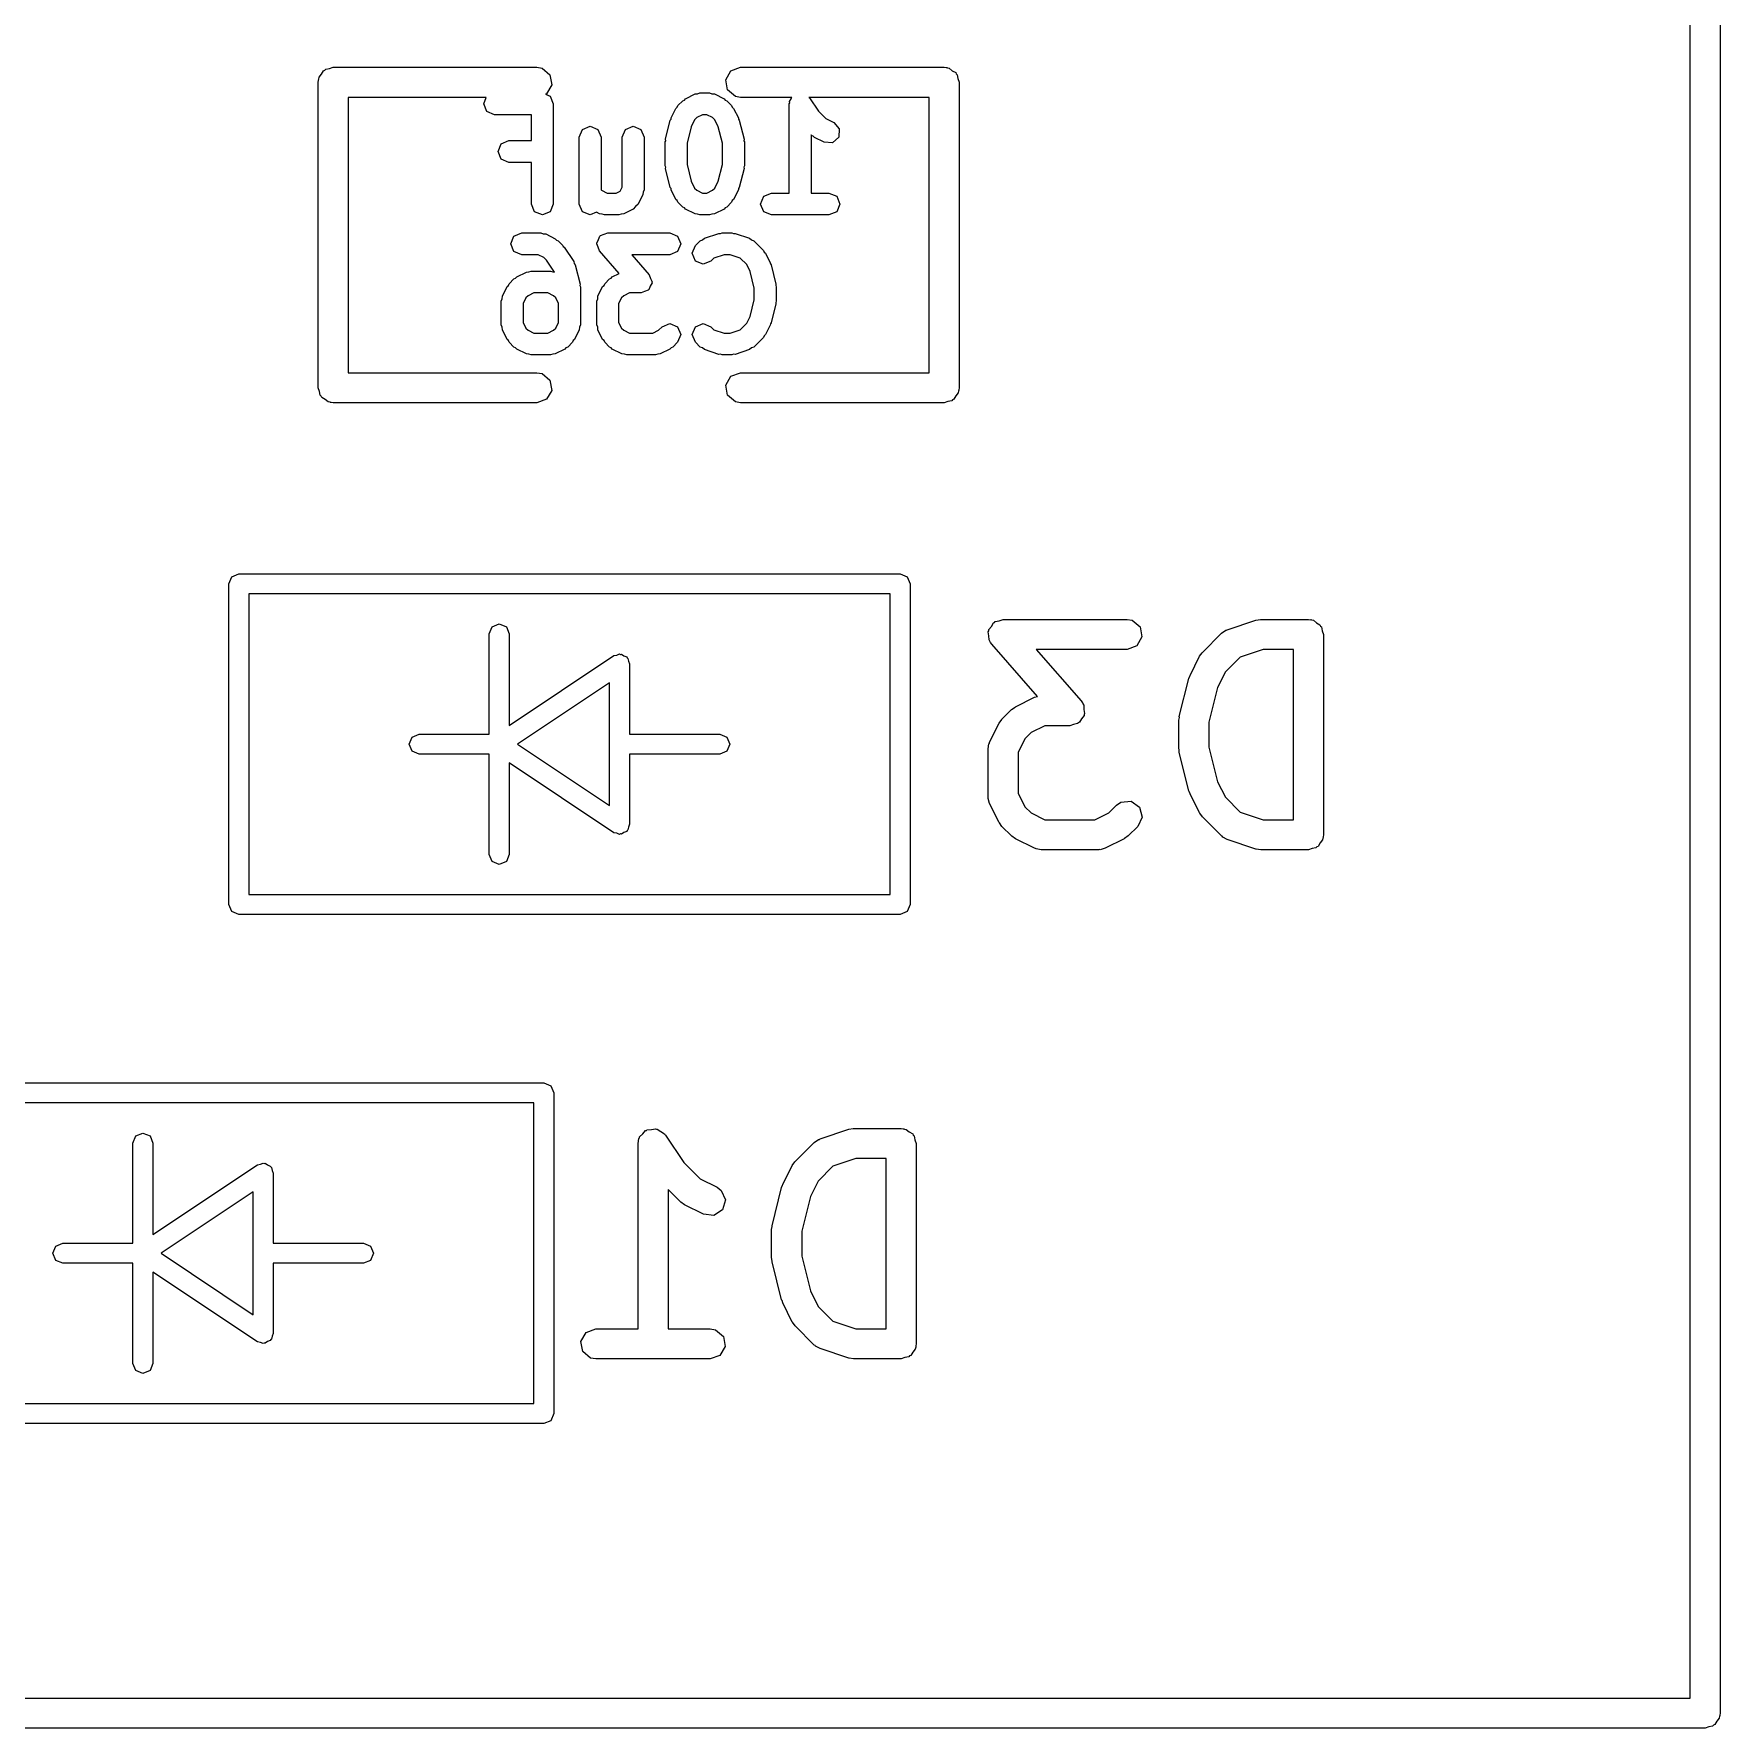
# Model space of a CAD drawing. Extents: x 0.03 to 3.56, y 0.33 to 1.6.
# Drawn here: x 3.2302 to 3.5615, y 0.3894 to 0.7222 of the extents above; entities that cross this region are included whole.
import ezdxf

# ---------------------------------------------------------------- set-up
doc = ezdxf.new("R2010")
doc.units = 0
doc.header["$MEASUREMENT"] = 0
doc.layers.add('BLACK', color=7, linetype='CONTINUOUS')

msp = doc.modelspace()

# ---------------------------------------------------------------- linework, layer by layer
at = {"layer": 'BLACK', "linetype": 'CONTINUOUS'}
for p, q in [((3.56146, 1.59319), (3.56146, 0.392402)), ((3.55555, 0.395354), (3.55555, 1.59024)), ((3.28831, 0.715407), (3.28904, 0.715669)), ((3.28904, 0.715669), (3.32904, 0.715669)), ((3.32904, 0.715669), (3.33005, 0.715491)), ((3.33005, 0.715491), (3.33159, 0.714193)), ((3.36714, 0.714978), (3.36904, 0.715669)), ((3.36904, 0.715669), (3.40904, 0.715669)), ((3.40904, 0.715669), (3.40942, 0.715602)), ((3.40942, 0.715602), (3.40955, 0.715624)), ((3.40955, 0.715624), (3.40966, 0.715559)), ((3.40966, 0.715559), (3.41005, 0.715491)), ((3.41005, 0.715491), (3.41063, 0.714998)), ((3.28608, 0.712717), (3.28615, 0.7131)), ((3.28608, 0.652717), (3.28608, 0.712717)), ((3.28613, 0.713229), (3.28619, 0.713343)), ((3.28615, 0.7131), (3.28613, 0.713229)), ((3.28619, 0.713343), (3.28626, 0.713726)), ((3.28626, 0.713726), (3.28675, 0.714314)), ((3.28675, 0.714314), (3.28714, 0.714978)), ((3.28714, 0.714978), (3.28739, 0.71507)), ((3.28739, 0.71507), (3.28756, 0.715274)), ((3.28756, 0.715274), (3.28831, 0.715407)), ((3.33194, 0.712204), (3.33093, 0.710455)), ((3.33159, 0.714193), (3.33194, 0.712204)), ((3.36613, 0.713229), (3.36714, 0.714978)), ((3.36648, 0.71124), (3.36613, 0.713229)), ((3.41063, 0.714998), (3.4113, 0.714615)), ((3.4113, 0.714615), (3.41139, 0.714364)), ((3.41139, 0.714364), (3.41159, 0.714193)), ((3.41159, 0.714193), (3.41173, 0.713437)), ((3.41173, 0.713437), (3.41199, 0.712717)), ((3.41199, 0.712717), (3.41199, 0.652717)), ((3.3191, 0.709764), (3.29199, 0.709764)), ((3.29199, 0.709764), (3.29199, 0.655669)), ((3.31858, 0.708505), (3.3191, 0.709764)), ((3.33093, 0.710455), (3.33075, 0.710389)), ((3.33075, 0.710389), (3.33163, 0.710025)), ((3.33163, 0.710025), (3.33226, 0.708505)), ((3.35674, 0.708149), (3.35767, 0.709087)), ((3.35767, 0.709087), (3.358, 0.709222)), ((3.358, 0.709222), (3.35823, 0.70949)), ((3.35823, 0.70949), (3.36011, 0.710428)), ((3.36011, 0.710428), (3.36061, 0.710463)), ((3.36061, 0.710463), (3.36107, 0.710655)), ((3.36107, 0.710655), (3.36295, 0.710655)), ((3.36295, 0.710655), (3.36341, 0.710463)), ((3.36341, 0.710463), (3.36391, 0.710428)), ((3.36391, 0.710428), (3.36579, 0.70949)), ((3.36579, 0.70949), (3.36602, 0.709222)), ((3.36602, 0.709222), (3.36634, 0.709087)), ((3.36634, 0.709087), (3.36728, 0.708149)), ((3.36803, 0.709942), (3.36648, 0.71124)), ((3.36904, 0.709764), (3.36803, 0.709942)), ((3.37914, 0.709764), (3.36904, 0.709764)), ((3.37866, 0.708926), (3.37901, 0.709446)), ((3.37871, 0.708709), (3.37866, 0.708926)), ((3.37901, 0.709446), (3.37914, 0.709764)), ((3.40608, 0.709764), (3.38246, 0.709764)), ((3.38246, 0.709764), (3.38256, 0.709697)), ((3.38256, 0.709697), (3.38432, 0.70706)), ((3.40608, 0.655669), (3.40608, 0.709764)), ((3.31921, 0.706984), (3.31858, 0.708505)), ((3.32073, 0.706355), (3.31921, 0.706984)), ((3.32796, 0.706355), (3.32073, 0.706355)), ((3.32796, 0.701274), (3.32796, 0.706355)), ((3.33226, 0.708505), (3.33226, 0.688805)), ((3.35538, 0.70547), (3.3554, 0.705714)), ((3.3554, 0.705714), (3.35633, 0.70759)), ((3.35633, 0.70759), (3.3566, 0.707822)), ((3.3566, 0.707822), (3.35674, 0.708149)), ((3.36047, 0.7058), (3.36002, 0.705355)), ((3.36158, 0.706355), (3.36047, 0.7058)), ((3.36244, 0.706355), (3.36158, 0.706355)), ((3.36355, 0.7058), (3.36244, 0.706355)), ((3.36399, 0.705355), (3.36355, 0.7058)), ((3.36728, 0.708149), (3.36742, 0.707822)), ((3.36742, 0.707822), (3.36768, 0.70759)), ((3.36768, 0.70759), (3.36862, 0.705714)), ((3.36862, 0.705714), (3.36864, 0.70547)), ((3.37862, 0.708505), (3.37871, 0.708709)), ((3.37862, 0.690955), (3.37862, 0.708505)), ((3.38432, 0.70706), (3.3858, 0.705581)), ((3.3858, 0.705581), (3.38736, 0.704799)), ((3.33734, 0.701938), (3.33797, 0.703458)), ((3.33797, 0.703458), (3.33949, 0.704088)), ((3.33949, 0.704088), (3.34102, 0.703458)), ((3.34102, 0.703458), (3.34164, 0.701938)), ((3.34579, 0.701938), (3.34642, 0.703458)), ((3.34642, 0.703458), (3.34794, 0.704088)), ((3.34794, 0.704088), (3.34946, 0.703458)), ((3.34946, 0.703458), (3.35009, 0.701938)), ((3.35429, 0.701521), (3.35523, 0.705274)), ((3.35523, 0.705274), (3.35538, 0.70547)), ((3.35935, 0.704002), (3.35853, 0.700735)), ((3.36002, 0.705355), (3.35935, 0.704002)), ((3.36467, 0.704002), (3.36399, 0.705355)), ((3.36549, 0.700735), (3.36467, 0.704002)), ((3.36864, 0.70547), (3.36879, 0.705274)), ((3.36879, 0.705274), (3.36972, 0.701521)), ((3.383, 0.702294), (3.38292, 0.702376)), ((3.38292, 0.702376), (3.38292, 0.690955)), ((3.38333, 0.702159), (3.383, 0.702294)), ((3.38736, 0.704799), (3.38844, 0.703556)), ((3.38844, 0.703556), (3.38832, 0.701915)), ((3.3214, 0.699124), (3.32203, 0.700644)), ((3.32203, 0.697603), (3.3214, 0.699124)), ((3.32203, 0.700644), (3.32355, 0.701274)), ((3.32355, 0.701274), (3.32796, 0.701274)), ((3.33734, 0.688805), (3.33734, 0.701938)), ((3.34164, 0.701938), (3.34164, 0.691571)), ((3.34579, 0.692127), (3.34579, 0.701938)), ((3.35009, 0.701938), (3.35009, 0.691619)), ((3.35423, 0.701), (3.35433, 0.701252)), ((3.35423, 0.696309), (3.35423, 0.701)), ((3.35433, 0.701252), (3.35429, 0.701521)), ((3.35853, 0.700735), (3.35853, 0.696574)), ((3.36549, 0.696574), (3.36549, 0.700735)), ((3.36972, 0.701521), (3.36968, 0.701252)), ((3.36968, 0.701252), (3.36979, 0.701)), ((3.36979, 0.701), (3.36979, 0.696309)), ((3.38356, 0.701891), (3.38333, 0.702159)), ((3.38544, 0.700953), (3.38356, 0.701891)), ((3.38708, 0.700836), (3.38544, 0.700953)), ((3.38832, 0.701915), (3.38708, 0.700836)), ((3.32355, 0.696974), (3.32203, 0.697603)), ((3.32796, 0.696974), (3.32355, 0.696974)), ((3.32796, 0.688805), (3.32796, 0.696974)), ((3.35433, 0.696058), (3.35423, 0.696309)), ((3.35429, 0.695788), (3.35433, 0.696058)), ((3.35523, 0.692036), (3.35429, 0.695788)), ((3.35853, 0.696574), (3.35935, 0.693307)), ((3.36467, 0.693308), (3.36549, 0.696574)), ((3.36972, 0.695788), (3.36879, 0.692036)), ((3.36979, 0.696309), (3.36968, 0.696058)), ((3.36968, 0.696058), (3.36972, 0.695788)), ((3.35935, 0.693307), (3.36002, 0.691954)), ((3.36399, 0.691954), (3.36467, 0.693308)), ((3.34164, 0.691571), (3.34171, 0.69151)), ((3.34171, 0.69151), (3.34282, 0.690955)), ((3.34282, 0.690955), (3.34462, 0.690955)), ((3.34462, 0.690955), (3.3454, 0.691345)), ((3.3454, 0.691345), (3.34579, 0.692127)), ((3.34986, 0.690657), (3.34892, 0.688781)), ((3.3499, 0.691157), (3.34986, 0.690657)), ((3.35009, 0.691619), (3.3499, 0.691157)), ((3.35538, 0.691839), (3.35523, 0.692036)), ((3.3554, 0.691596), (3.35538, 0.691839)), ((3.35633, 0.689719), (3.3554, 0.691596)), ((3.3566, 0.689487), (3.35633, 0.689719)), ((3.35674, 0.689161), (3.3566, 0.689487)), ((3.35767, 0.688222), (3.35674, 0.689161)), ((3.36002, 0.691954), (3.36047, 0.69151)), ((3.36047, 0.69151), (3.36158, 0.690955)), ((3.36158, 0.690955), (3.36244, 0.690955)), ((3.36244, 0.690955), (3.36355, 0.69151)), ((3.36355, 0.69151), (3.36399, 0.691954)), ((3.36728, 0.689161), (3.36634, 0.688222)), ((3.36742, 0.689487), (3.36728, 0.689161)), ((3.36768, 0.689719), (3.36742, 0.689487)), ((3.36862, 0.691596), (3.36768, 0.689719)), ((3.36864, 0.691839), (3.36862, 0.691596)), ((3.36879, 0.692036), (3.36864, 0.691839)), ((3.37299, 0.688805), (3.37362, 0.690325)), ((3.37362, 0.690325), (3.37514, 0.690955)), ((3.37514, 0.690955), (3.37862, 0.690955)), ((3.38292, 0.690955), (3.3864, 0.690955)), ((3.3864, 0.690955), (3.38792, 0.690325)), ((3.38792, 0.690325), (3.38855, 0.688805)), ((3.32859, 0.687284), (3.32796, 0.688805)), ((3.33011, 0.686655), (3.32859, 0.687284)), ((3.33163, 0.687284), (3.33011, 0.686655)), ((3.33226, 0.688805), (3.33163, 0.687284)), ((3.33797, 0.687284), (3.33734, 0.688805)), ((3.33949, 0.686655), (3.33797, 0.687284)), ((3.34076, 0.687177), (3.33949, 0.686655)), ((3.34135, 0.686882), (3.34076, 0.687177)), ((3.34185, 0.686846), (3.34135, 0.686882)), ((3.34231, 0.686655), (3.34185, 0.686846)), ((3.34512, 0.686655), (3.34231, 0.686655)), ((3.34559, 0.686846), (3.34512, 0.686655)), ((3.34609, 0.686882), (3.34559, 0.686846)), ((3.34796, 0.68782), (3.34609, 0.686882)), ((3.34841, 0.688335), (3.34796, 0.68782)), ((3.34892, 0.688781), (3.34841, 0.688335)), ((3.358, 0.688087), (3.35767, 0.688222)), ((3.35823, 0.68782), (3.358, 0.688087)), ((3.36011, 0.686882), (3.35823, 0.68782)), ((3.36061, 0.686846), (3.36011, 0.686882)), ((3.36107, 0.686655), (3.36061, 0.686846)), ((3.36295, 0.686655), (3.36107, 0.686655)), ((3.36341, 0.686846), (3.36295, 0.686655)), ((3.36391, 0.686882), (3.36341, 0.686846)), ((3.36579, 0.68782), (3.36391, 0.686882)), ((3.36602, 0.688087), (3.36579, 0.68782)), ((3.36634, 0.688222), (3.36602, 0.688087)), ((3.37362, 0.687284), (3.37299, 0.688805)), ((3.37514, 0.686655), (3.37362, 0.687284)), ((3.3864, 0.686655), (3.37514, 0.686655)), ((3.38792, 0.687284), (3.3864, 0.686655)), ((3.38855, 0.688805), (3.38792, 0.687284)), ((3.3239, 0.681005), (3.32453, 0.682525)), ((3.32453, 0.682525), (3.32605, 0.683155)), ((3.32605, 0.683155), (3.3298, 0.683155)), ((3.3298, 0.683155), (3.33027, 0.682963)), ((3.33027, 0.682963), (3.33077, 0.682928)), ((3.33077, 0.682928), (3.33264, 0.68199)), ((3.34113, 0.681826), (3.34142, 0.682525)), ((3.34142, 0.682525), (3.34149, 0.682554)), ((3.34149, 0.682554), (3.34152, 0.682623)), ((3.34152, 0.682623), (3.34224, 0.682865)), ((3.34224, 0.682865), (3.34294, 0.683155)), ((3.34294, 0.683155), (3.35513, 0.683155)), ((3.35513, 0.683155), (3.35665, 0.682525)), ((3.35665, 0.682525), (3.35728, 0.681005)), ((3.36196, 0.682106), (3.36477, 0.683044)), ((3.36477, 0.683044), (3.36513, 0.683019)), ((3.36513, 0.683019), (3.36545, 0.683155)), ((3.36545, 0.683155), (3.36733, 0.683155)), ((3.36733, 0.683155), (3.36766, 0.683019)), ((3.36766, 0.683019), (3.36801, 0.683044)), ((3.36801, 0.683044), (3.37082, 0.682106)), ((3.32453, 0.679484), (3.3239, 0.681005)), ((3.32605, 0.678855), (3.32453, 0.679484)), ((3.33264, 0.68199), (3.33287, 0.681722)), ((3.33287, 0.681722), (3.3332, 0.681587)), ((3.3332, 0.681587), (3.33414, 0.680649)), ((3.33414, 0.680649), (3.33422, 0.680444)), ((3.33422, 0.680444), (3.33441, 0.680321)), ((3.33441, 0.680321), (3.33628, 0.677507)), ((3.34079, 0.681148), (3.34113, 0.681826)), ((3.34082, 0.681075), (3.34079, 0.681148)), ((3.34079, 0.681005), (3.34082, 0.681075)), ((3.34108, 0.680306), (3.34079, 0.681005)), ((3.34132, 0.679589), (3.34108, 0.680306)), ((3.3452, 0.675157), (3.34132, 0.679589)), ((3.35665, 0.679484), (3.35513, 0.678855)), ((3.35728, 0.681005), (3.35665, 0.679484)), ((3.35955, 0.679129), (3.36018, 0.680649)), ((3.36018, 0.677608), (3.35955, 0.679129)), ((3.36018, 0.680649), (3.36112, 0.681587)), ((3.36112, 0.681587), (3.36158, 0.681778)), ((3.36158, 0.681778), (3.36196, 0.682106)), ((3.37082, 0.682106), (3.3712, 0.681778)), ((3.3712, 0.681778), (3.37166, 0.681587)), ((3.37166, 0.681587), (3.37354, 0.679711)), ((3.37354, 0.679711), (3.37367, 0.679384)), ((3.37367, 0.679384), (3.37394, 0.679152)), ((3.37394, 0.679152), (3.37488, 0.677276)), ((3.3293, 0.678855), (3.32605, 0.678855)), ((3.32747, 0.675458), (3.32793, 0.67565)), ((3.32793, 0.67565), (3.33168, 0.67565)), ((3.33041, 0.6783), (3.3293, 0.678855)), ((3.33095, 0.677759), (3.33041, 0.6783)), ((3.3325, 0.675433), (3.33095, 0.677759)), ((3.33168, 0.67565), (3.33214, 0.675458)), ((3.33628, 0.677507), (3.33636, 0.677138)), ((3.33636, 0.677138), (3.33658, 0.676836)), ((3.33658, 0.676836), (3.33752, 0.673083)), ((3.35513, 0.678855), (3.34768, 0.678855)), ((3.34768, 0.678855), (3.35112, 0.674916)), ((3.3617, 0.676978), (3.36018, 0.677608)), ((3.36322, 0.677608), (3.3617, 0.676978)), ((3.3638, 0.678187), (3.36322, 0.677608)), ((3.3658, 0.678855), (3.3638, 0.678187)), ((3.36698, 0.678855), (3.3658, 0.678855)), ((3.36898, 0.678187), (3.36698, 0.678855)), ((3.37025, 0.676917), (3.36898, 0.678187)), ((3.37093, 0.675564), (3.37025, 0.676917)), ((3.37174, 0.672297), (3.37093, 0.675564)), ((3.37488, 0.677276), (3.3749, 0.677032)), ((3.3749, 0.677032), (3.37504, 0.676836)), ((3.37504, 0.676836), (3.37598, 0.673083)), ((3.32225, 0.670709), (3.32319, 0.672585)), ((3.32319, 0.672585), (3.32346, 0.672817)), ((3.32346, 0.672817), (3.32359, 0.673144)), ((3.32359, 0.673144), (3.32453, 0.674082)), ((3.32453, 0.674082), (3.32486, 0.674217)), ((3.32486, 0.674217), (3.32509, 0.674485)), ((3.32509, 0.674485), (3.32697, 0.675423)), ((3.32697, 0.675423), (3.32747, 0.675458)), ((3.33214, 0.675458), (3.3325, 0.675433)), ((3.33752, 0.673083), (3.33748, 0.672814)), ((3.33748, 0.672814), (3.33758, 0.672562)), ((3.33758, 0.672562), (3.33758, 0.665057)), ((3.34101, 0.670709), (3.34195, 0.672585)), ((3.34195, 0.672585), (3.34222, 0.672817)), ((3.34222, 0.672817), (3.34236, 0.673144)), ((3.34236, 0.673144), (3.34329, 0.674082)), ((3.34329, 0.674082), (3.34362, 0.674217)), ((3.34362, 0.674217), (3.34385, 0.674485)), ((3.34385, 0.674485), (3.3452, 0.675157)), ((3.35131, 0.672679), (3.35102, 0.67198)), ((3.35112, 0.674916), (3.35136, 0.674199)), ((3.35165, 0.673357), (3.35131, 0.672679)), ((3.35136, 0.674199), (3.35165, 0.6735)), ((3.35165, 0.6735), (3.35163, 0.673429)), ((3.35163, 0.673429), (3.35165, 0.673357)), ((3.37174, 0.670012), (3.37174, 0.672297)), ((3.37598, 0.673083), (3.37594, 0.672814)), ((3.37594, 0.672814), (3.37604, 0.672562)), ((3.37604, 0.672562), (3.37604, 0.669748)), ((3.32203, 0.669748), (3.32222, 0.67021)), ((3.32203, 0.665057), (3.32203, 0.669748)), ((3.32222, 0.67021), (3.32225, 0.670709)), ((3.32688, 0.67035), (3.32633, 0.66924)), ((3.32633, 0.66924), (3.32633, 0.665565)), ((3.32733, 0.670795), (3.32688, 0.67035)), ((3.32844, 0.67135), (3.32733, 0.670795)), ((3.33117, 0.67135), (3.32844, 0.67135)), ((3.33228, 0.670795), (3.33117, 0.67135)), ((3.33273, 0.67035), (3.33228, 0.670795)), ((3.33328, 0.66924), (3.33273, 0.67035)), ((3.33328, 0.665565), (3.33328, 0.66924)), ((3.34079, 0.669748), (3.34098, 0.67021)), ((3.34079, 0.665057), (3.34079, 0.669748)), ((3.34098, 0.67021), (3.34101, 0.670709)), ((3.34564, 0.67035), (3.34509, 0.66924)), ((3.34509, 0.66924), (3.34509, 0.665565)), ((3.34609, 0.670795), (3.34564, 0.67035)), ((3.3472, 0.67135), (3.34609, 0.670795)), ((3.3495, 0.67135), (3.3472, 0.67135)), ((3.3502, 0.671639), (3.3495, 0.67135)), ((3.35092, 0.671882), (3.3502, 0.671639)), ((3.35095, 0.67195), (3.35092, 0.671882)), ((3.35102, 0.67198), (3.35095, 0.67195)), ((3.37093, 0.666746), (3.37174, 0.670012)), ((3.37598, 0.669226), (3.37504, 0.665474)), ((3.37604, 0.669748), (3.37594, 0.669496)), ((3.37594, 0.669496), (3.37598, 0.669226)), ((3.32633, 0.665565), (3.32688, 0.664454)), ((3.33273, 0.664454), (3.33328, 0.665565)), ((3.34509, 0.665565), (3.34564, 0.664454)), ((3.37025, 0.665393), (3.37093, 0.666746)), ((3.32222, 0.664595), (3.32203, 0.665057)), ((3.32225, 0.664096), (3.32222, 0.664595)), ((3.32319, 0.662219), (3.32225, 0.664096)), ((3.32688, 0.664454), (3.32733, 0.66401)), ((3.32733, 0.66401), (3.32844, 0.663455)), ((3.32844, 0.663455), (3.33117, 0.663455)), ((3.33117, 0.663455), (3.33228, 0.66401)), ((3.33228, 0.66401), (3.33273, 0.664454)), ((3.33736, 0.664096), (3.33642, 0.662219)), ((3.33739, 0.664595), (3.33736, 0.664096)), ((3.33758, 0.665057), (3.33739, 0.664595)), ((3.34098, 0.664595), (3.34079, 0.665057)), ((3.34101, 0.664096), (3.34098, 0.664595)), ((3.34195, 0.662219), (3.34101, 0.664096)), ((3.34564, 0.664454), (3.34609, 0.66401)), ((3.34609, 0.66401), (3.3472, 0.663455)), ((3.3472, 0.663455), (3.35181, 0.663455)), ((3.35181, 0.663455), (3.35292, 0.66401)), ((3.35292, 0.66401), (3.35361, 0.664701)), ((3.35361, 0.664701), (3.35513, 0.665331)), ((3.35513, 0.665331), (3.35665, 0.664701)), ((3.35665, 0.664701), (3.35728, 0.663181)), ((3.35728, 0.663181), (3.35665, 0.661661)), ((3.35955, 0.663181), (3.36018, 0.664701)), ((3.36018, 0.661661), (3.35955, 0.663181)), ((3.36018, 0.664701), (3.3617, 0.665331)), ((3.3617, 0.665331), (3.36322, 0.664701)), ((3.36322, 0.664701), (3.3638, 0.664122)), ((3.3638, 0.664122), (3.3658, 0.663455)), ((3.3658, 0.663455), (3.36698, 0.663455)), ((3.36698, 0.663455), (3.36898, 0.664122)), ((3.36898, 0.664122), (3.37025, 0.665393)), ((3.37354, 0.662599), (3.37166, 0.660722)), ((3.37367, 0.662926), (3.37354, 0.662599)), ((3.37394, 0.663157), (3.37367, 0.662926)), ((3.37488, 0.665034), (3.37394, 0.663157)), ((3.3749, 0.665277), (3.37488, 0.665034)), ((3.37504, 0.665474), (3.3749, 0.665277)), ((3.32346, 0.661987), (3.32319, 0.662219)), ((3.32359, 0.661661), (3.32346, 0.661987)), ((3.32453, 0.660722), (3.32359, 0.661661)), ((3.32486, 0.660587), (3.32453, 0.660722)), ((3.32509, 0.66032), (3.32486, 0.660587)), ((3.32697, 0.659382), (3.32509, 0.66032)), ((3.32747, 0.659346), (3.32697, 0.659382)), ((3.32793, 0.659155), (3.32747, 0.659346)), ((3.33168, 0.659155), (3.32793, 0.659155)), ((3.33214, 0.659346), (3.33168, 0.659155)), ((3.33264, 0.659382), (3.33214, 0.659346)), ((3.33452, 0.66032), (3.33264, 0.659382)), ((3.33475, 0.660587), (3.33452, 0.66032)), ((3.33508, 0.660722), (3.33475, 0.660587)), ((3.33602, 0.661661), (3.33508, 0.660722)), ((3.33615, 0.661987), (3.33602, 0.661661)), ((3.33642, 0.662219), (3.33615, 0.661987)), ((3.34222, 0.661987), (3.34195, 0.662219)), ((3.34236, 0.661661), (3.34222, 0.661987)), ((3.34329, 0.660722), (3.34236, 0.661661)), ((3.34362, 0.660587), (3.34329, 0.660722)), ((3.34385, 0.66032), (3.34362, 0.660587)), ((3.34573, 0.659382), (3.34385, 0.66032)), ((3.34623, 0.659346), (3.34573, 0.659382)), ((3.34669, 0.659155), (3.34623, 0.659346)), ((3.35232, 0.659155), (3.34669, 0.659155)), ((3.35278, 0.659346), (3.35232, 0.659155)), ((3.35328, 0.659382), (3.35278, 0.659346)), ((3.35516, 0.66032), (3.35328, 0.659382)), ((3.35539, 0.660587), (3.35516, 0.66032)), ((3.35572, 0.660722), (3.35539, 0.660587)), ((3.35665, 0.661661), (3.35572, 0.660722)), ((3.36112, 0.660722), (3.36018, 0.661661)), ((3.36158, 0.660531), (3.36112, 0.660722)), ((3.36196, 0.660203), (3.36158, 0.660531)), ((3.36477, 0.659265), (3.36196, 0.660203)), ((3.36513, 0.65929), (3.36477, 0.659265)), ((3.36545, 0.659155), (3.36513, 0.65929)), ((3.36733, 0.659155), (3.36545, 0.659155)), ((3.36766, 0.65929), (3.36733, 0.659155)), ((3.36801, 0.659265), (3.36766, 0.65929)), ((3.37082, 0.660203), (3.36801, 0.659265)), ((3.3712, 0.660531), (3.37082, 0.660203)), ((3.37166, 0.660722), (3.3712, 0.660531)), ((3.29199, 0.655669), (3.32904, 0.655669)), ((3.32904, 0.655669), (3.33005, 0.655491)), ((3.36714, 0.654978), (3.36904, 0.655669)), ((3.36904, 0.655669), (3.40608, 0.655669)), ((3.28635, 0.651996), (3.28608, 0.652717)), ((3.33005, 0.655491), (3.33159, 0.654193)), ((3.33159, 0.654193), (3.33194, 0.652204)), ((3.36613, 0.653229), (3.36714, 0.654978)), ((3.36648, 0.65124), (3.36613, 0.653229)), ((3.41199, 0.652717), (3.41192, 0.652333)), ((3.41192, 0.652333), (3.41194, 0.652204)), ((3.28648, 0.65124), (3.28635, 0.651996)), ((3.28668, 0.651069), (3.28648, 0.65124)), ((3.28677, 0.650819), (3.28668, 0.651069)), ((3.28744, 0.650435), (3.28677, 0.650819)), ((3.28803, 0.649942), (3.28744, 0.650435)), ((3.28841, 0.649874), (3.28803, 0.649942)), ((3.28852, 0.649809), (3.28841, 0.649874)), ((3.28865, 0.649831), (3.28852, 0.649809)), ((3.28904, 0.649764), (3.28865, 0.649831)), ((3.32904, 0.649764), (3.28904, 0.649764)), ((3.33093, 0.650455), (3.32904, 0.649764)), ((3.33194, 0.652204), (3.33093, 0.650455)), ((3.36803, 0.649942), (3.36648, 0.65124)), ((3.36904, 0.649764), (3.36803, 0.649942)), ((3.40904, 0.649764), (3.36904, 0.649764)), ((3.40976, 0.650026), (3.40904, 0.649764)), ((3.41051, 0.650159), (3.40976, 0.650026)), ((3.41068, 0.650364), (3.41051, 0.650159)), ((3.41093, 0.650455), (3.41068, 0.650364)), ((3.41132, 0.651119), (3.41093, 0.650455)), ((3.41181, 0.651707), (3.41132, 0.651119)), ((3.41188, 0.65209), (3.41181, 0.651707)), ((3.41194, 0.652204), (3.41188, 0.65209)), ((3.26908, 0.615605), (3.27047, 0.616181)), ((3.27047, 0.616181), (3.40039, 0.616181)), ((3.40039, 0.616181), (3.40179, 0.615605)), ((3.2685, 0.614213), (3.26908, 0.615605)), ((3.2685, 0.55122), (3.2685, 0.614213)), ((3.40179, 0.615605), (3.40236, 0.614213)), ((3.40236, 0.614213), (3.40236, 0.55122)), ((3.27244, 0.612244), (3.27244, 0.553189)), ((3.39843, 0.612244), (3.27244, 0.612244)), ((3.39843, 0.553189), (3.39843, 0.612244)), ((3.31969, 0.60437), (3.32026, 0.605762)), ((3.32026, 0.605762), (3.32165, 0.606339)), ((3.32165, 0.606339), (3.32305, 0.605762)), ((3.32305, 0.605762), (3.32362, 0.60437)), ((3.41781, 0.605229), (3.41831, 0.605849)), ((3.41831, 0.605849), (3.4187, 0.606538)), ((3.4187, 0.606538), (3.41893, 0.606619)), ((3.41893, 0.606619), (3.41907, 0.606802)), ((3.41907, 0.606802), (3.41985, 0.606957)), ((3.41985, 0.606957), (3.4206, 0.607229)), ((3.4206, 0.607229), (3.44497, 0.607229)), ((3.44497, 0.607229), (3.44598, 0.607051)), ((3.44598, 0.607051), (3.44753, 0.605753)), ((3.44753, 0.605753), (3.44788, 0.603764)), ((3.46466, 0.605203), (3.47029, 0.607078)), ((3.47029, 0.607078), (3.47116, 0.607207)), ((3.47116, 0.607207), (3.47122, 0.607229)), ((3.47122, 0.607229), (3.48059, 0.607229)), ((3.48059, 0.607229), (3.48098, 0.607161)), ((3.48098, 0.607161), (3.48111, 0.607184)), ((3.48111, 0.607184), (3.48122, 0.607119)), ((3.48122, 0.607119), (3.4816, 0.607051)), ((3.4816, 0.607051), (3.48219, 0.606558)), ((3.48219, 0.606558), (3.48286, 0.606174)), ((3.48286, 0.606174), (3.48295, 0.605924)), ((3.48295, 0.605924), (3.48315, 0.605753)), ((3.48315, 0.605753), (3.48328, 0.604997)), ((3.31969, 0.584685), (3.31969, 0.60437)), ((3.32362, 0.60437), (3.32362, 0.586395)), ((3.41769, 0.604789), (3.41781, 0.604993)), ((3.41783, 0.604005), (3.41769, 0.604789)), ((3.41781, 0.604993), (3.41781, 0.605229)), ((3.41785, 0.603209), (3.41783, 0.604005)), ((3.41802, 0.602921), (3.41785, 0.603209)), ((3.41804, 0.6028), (3.41802, 0.602921)), ((3.41815, 0.602712), (3.41804, 0.6028)), ((3.41838, 0.602332), (3.41815, 0.602712)), ((3.42734, 0.592087), (3.41838, 0.602332)), ((3.44788, 0.603764), (3.44687, 0.602014)), ((3.45976, 0.60074), (3.46351, 0.604489)), ((3.46351, 0.604489), (3.46435, 0.605078)), ((3.46435, 0.605078), (3.46452, 0.605093)), ((3.46452, 0.605093), (3.46466, 0.605203)), ((3.48328, 0.604997), (3.48355, 0.604276)), ((3.48355, 0.604276), (3.48355, 0.564906)), ((3.32362, 0.586395), (3.34418, 0.600102)), ((3.34418, 0.600102), (3.34475, 0.600214)), ((3.34475, 0.600214), (3.34528, 0.600433)), ((3.34528, 0.600433), (3.34546, 0.600355)), ((3.34546, 0.600355), (3.34566, 0.600395)), ((3.34566, 0.600395), (3.34614, 0.600076)), ((3.34614, 0.600076), (3.34667, 0.599856)), ((3.34667, 0.599856), (3.34675, 0.599669)), ((3.34675, 0.599669), (3.34691, 0.599556)), ((3.34691, 0.599556), (3.34702, 0.598994)), ((3.44497, 0.601324), (3.42711, 0.601324)), ((3.42711, 0.601324), (3.43595, 0.591223)), ((3.44687, 0.602014), (3.44497, 0.601324)), ((3.45733, 0.596223), (3.45921, 0.599973)), ((3.45921, 0.599973), (3.45973, 0.600682)), ((3.45973, 0.600682), (3.45976, 0.60074)), ((3.46719, 0.599821), (3.46427, 0.596903)), ((3.4717, 0.601324), (3.46719, 0.599821)), ((3.47764, 0.601324), (3.4717, 0.601324)), ((3.47764, 0.567859), (3.47764, 0.601324)), ((3.34702, 0.598994), (3.34724, 0.598465)), ((3.34724, 0.598465), (3.34724, 0.584685)), ((3.45711, 0.595619), (3.45731, 0.596084)), ((3.45731, 0.596084), (3.45733, 0.596223)), ((3.46427, 0.596903), (3.46276, 0.593872)), ((3.34331, 0.594786), (3.3252, 0.582717)), ((3.34331, 0.570647), (3.34331, 0.594786)), ((3.45523, 0.58812), (3.45711, 0.595619)), ((3.46276, 0.593872), (3.46105, 0.58704)), ((3.42039, 0.587617), (3.42226, 0.589491)), ((3.42226, 0.589491), (3.42299, 0.589998)), ((3.42299, 0.589998), (3.42303, 0.590044)), ((3.42303, 0.590044), (3.42678, 0.591919)), ((3.42678, 0.591919), (3.42734, 0.592087)), ((3.43595, 0.591223), (3.43618, 0.590843)), ((3.43618, 0.590843), (3.43628, 0.590755)), ((3.43628, 0.590755), (3.4363, 0.590634)), ((3.4363, 0.590634), (3.43648, 0.590345)), ((3.43648, 0.590345), (3.43649, 0.589549)), ((3.43649, 0.589549), (3.43663, 0.588765)), ((3.41796, 0.5831), (3.41984, 0.586849)), ((3.41984, 0.586849), (3.42036, 0.587558)), ((3.42036, 0.587558), (3.42039, 0.587617)), ((3.4288, 0.586325), (3.4261, 0.584977)), ((3.43373, 0.586325), (3.4288, 0.586325)), ((3.43447, 0.586598), (3.43373, 0.586325)), ((3.43525, 0.586752), (3.43447, 0.586598)), ((3.4354, 0.586936), (3.43525, 0.586752)), ((3.43562, 0.587016), (3.4354, 0.586936)), ((3.43602, 0.587706), (3.43562, 0.587016)), ((3.43652, 0.588326), (3.43602, 0.587706)), ((3.43663, 0.588765), (3.43652, 0.588561)), ((3.43652, 0.588561), (3.43652, 0.588326)), ((3.45514, 0.587403), (3.45525, 0.587984)), ((3.45514, 0.581779), (3.45514, 0.587403)), ((3.45525, 0.587984), (3.45523, 0.58812)), ((3.46105, 0.58704), (3.46105, 0.582143)), ((3.30394, 0.582717), (3.30451, 0.584108)), ((3.30451, 0.581325), (3.30394, 0.582717)), ((3.30451, 0.584108), (3.30591, 0.584685)), ((3.30591, 0.584685), (3.31969, 0.584685)), ((3.3252, 0.582717), (3.34331, 0.570647)), ((3.34724, 0.584685), (3.36496, 0.584685)), ((3.36496, 0.584685), (3.36635, 0.584108)), ((3.36635, 0.584108), (3.36693, 0.582717)), ((3.36693, 0.582717), (3.36635, 0.581325)), ((3.41765, 0.581779), (3.41783, 0.582789)), ((3.41783, 0.582789), (3.41794, 0.582924)), ((3.41794, 0.582924), (3.41796, 0.5831)), ((3.4249, 0.58378), (3.42355, 0.581082)), ((3.4261, 0.584977), (3.4249, 0.58378)), ((3.30591, 0.580748), (3.30451, 0.581325)), ((3.31969, 0.580748), (3.30591, 0.580748)), ((3.31969, 0.561063), (3.31969, 0.580748)), ((3.34418, 0.565331), (3.32362, 0.579038)), ((3.32362, 0.579038), (3.32362, 0.561063)), ((3.36496, 0.580748), (3.34724, 0.580748)), ((3.34724, 0.580748), (3.34724, 0.566969)), ((3.36635, 0.581325), (3.36496, 0.580748)), ((3.41765, 0.572405), (3.41765, 0.581779)), ((3.42355, 0.581082), (3.42355, 0.573102)), ((3.45519, 0.581651), (3.45514, 0.581779)), ((3.45523, 0.581063), (3.45519, 0.581651)), ((3.45711, 0.573564), (3.45523, 0.581063)), ((3.46105, 0.582143), (3.46276, 0.575311)), ((3.41771, 0.572239), (3.41765, 0.572405)), ((3.42355, 0.573102), (3.4249, 0.570405)), ((3.45719, 0.573448), (3.45711, 0.573564)), ((3.45733, 0.57296), (3.45719, 0.573448)), ((3.45921, 0.56921), (3.45733, 0.57296)), ((3.46276, 0.575311), (3.46427, 0.57228)), ((3.41767, 0.572068), (3.41771, 0.572239)), ((3.41796, 0.571085), (3.41767, 0.572068)), ((3.41984, 0.567335), (3.41796, 0.571085)), ((3.4249, 0.570405), (3.4261, 0.569208)), ((3.4261, 0.569208), (3.4288, 0.567859)), ((3.43865, 0.567859), (3.44135, 0.569208)), ((3.44135, 0.569208), (3.44289, 0.570744)), ((3.44289, 0.570744), (3.44373, 0.571332)), ((3.44373, 0.571332), (3.44574, 0.571508)), ((3.44574, 0.571508), (3.44739, 0.570349)), ((3.44739, 0.570349), (3.44792, 0.568398)), ((3.45925, 0.569166), (3.45921, 0.56921)), ((3.45976, 0.568443), (3.45925, 0.569166)), ((3.46427, 0.57228), (3.46719, 0.569362)), ((3.46719, 0.569362), (3.4717, 0.567859)), ((3.34675, 0.565764), (3.34667, 0.565577)), ((3.34691, 0.565877), (3.34675, 0.565764)), ((3.34702, 0.566439), (3.34691, 0.565877)), ((3.34724, 0.566969), (3.34702, 0.566439)), ((3.41988, 0.567291), (3.41984, 0.567335)), ((3.42039, 0.566568), (3.41988, 0.567291)), ((3.42226, 0.564693), (3.42039, 0.566568)), ((3.4288, 0.567859), (3.43865, 0.567859)), ((3.44706, 0.566568), (3.44519, 0.564693)), ((3.44792, 0.568398), (3.44706, 0.566568)), ((3.46351, 0.564693), (3.45976, 0.568443)), ((3.4717, 0.567859), (3.47764, 0.567859)), ((3.34475, 0.565219), (3.34418, 0.565331)), ((3.34528, 0.565), (3.34475, 0.565219)), ((3.34546, 0.565078), (3.34528, 0.565)), ((3.34566, 0.565038), (3.34546, 0.565078)), ((3.34614, 0.565357), (3.34566, 0.565038)), ((3.34667, 0.565577), (3.34614, 0.565357)), ((3.42232, 0.564666), (3.42226, 0.564693)), ((3.42303, 0.56414), (3.42232, 0.564666)), ((3.42678, 0.562265), (3.42303, 0.56414)), ((3.44442, 0.56414), (3.44067, 0.562265)), ((3.44446, 0.564187), (3.44442, 0.56414)), ((3.44519, 0.564693), (3.44446, 0.564187)), ((3.46367, 0.564619), (3.46351, 0.564693)), ((3.46376, 0.564468), (3.46367, 0.564619)), ((3.46466, 0.56398), (3.46376, 0.564468)), ((3.47029, 0.562105), (3.46466, 0.56398)), ((3.48224, 0.562553), (3.48207, 0.562349)), ((3.48249, 0.562644), (3.48224, 0.562553)), ((3.48288, 0.563309), (3.48249, 0.562644)), ((3.48337, 0.563896), (3.48288, 0.563309)), ((3.48344, 0.56428), (3.48337, 0.563896)), ((3.4835, 0.564394), (3.48344, 0.56428)), ((3.48355, 0.564906), (3.48348, 0.564523)), ((3.48348, 0.564523), (3.4835, 0.564394)), ((3.32026, 0.559671), (3.31969, 0.561063)), ((3.32165, 0.559094), (3.32026, 0.559671)), ((3.32305, 0.559671), (3.32165, 0.559094)), ((3.32362, 0.561063), (3.32305, 0.559671)), ((3.42696, 0.562245), (3.42678, 0.562265)), ((3.42709, 0.562132), (3.42696, 0.562245)), ((3.4281, 0.561954), (3.42709, 0.562132)), ((3.43935, 0.561954), (3.4281, 0.561954)), ((3.43952, 0.562014), (3.43935, 0.561954)), ((3.43969, 0.561973), (3.43952, 0.562014)), ((3.44067, 0.562265), (3.43969, 0.561973)), ((3.47035, 0.562107), (3.47029, 0.562105)), ((3.47122, 0.561954), (3.47035, 0.562107)), ((3.48059, 0.561954), (3.47122, 0.561954)), ((3.48132, 0.562216), (3.48059, 0.561954)), ((3.48207, 0.562349), (3.48132, 0.562216)), ((3.27244, 0.553189), (3.39843, 0.553189)), ((3.26908, 0.549829), (3.2685, 0.55122)), ((3.27047, 0.549252), (3.26908, 0.549829)), ((3.40039, 0.549252), (3.27047, 0.549252)), ((3.40179, 0.549829), (3.40039, 0.549252)), ((3.40236, 0.55122), (3.40179, 0.549829)), ((3.20047, 0.516181), (3.33039, 0.516181)), ((3.33039, 0.516181), (3.33179, 0.515605)), ((3.33179, 0.515605), (3.33236, 0.514213)), ((3.33236, 0.514213), (3.33236, 0.45122)), ((3.32843, 0.512244), (3.20244, 0.512244)), ((3.32843, 0.453189), (3.32843, 0.512244)), ((3.25026, 0.505762), (3.25165, 0.506339)), ((3.25165, 0.506339), (3.25305, 0.505762)), ((3.3492, 0.505585), (3.34982, 0.506177)), ((3.34982, 0.506177), (3.35037, 0.506834)), ((3.35037, 0.506834), (3.35054, 0.506863)), ((3.35054, 0.506863), (3.35066, 0.50698)), ((3.35066, 0.50698), (3.35152, 0.507035)), ((3.35152, 0.507035), (3.35236, 0.507184)), ((3.35236, 0.507184), (3.35251, 0.507099)), ((3.35251, 0.507099), (3.35268, 0.50711)), ((3.35268, 0.50711), (3.35337, 0.506603)), ((3.35337, 0.506603), (3.35411, 0.506174)), ((3.35411, 0.506174), (3.35417, 0.506015)), ((3.35417, 0.506015), (3.35431, 0.505914)), ((3.35431, 0.505914), (3.35789, 0.500533)), ((3.38466, 0.505203), (3.39029, 0.507078)), ((3.39029, 0.507078), (3.39116, 0.507207)), ((3.39116, 0.507207), (3.39122, 0.507229)), ((3.39122, 0.507229), (3.40059, 0.507229)), ((3.40059, 0.507229), (3.40098, 0.507161)), ((3.40098, 0.507161), (3.40111, 0.507184)), ((3.40111, 0.507184), (3.40122, 0.507119)), ((3.40122, 0.507119), (3.4016, 0.507051)), ((3.4016, 0.507051), (3.40219, 0.506558)), ((3.40219, 0.506558), (3.40286, 0.506174)), ((3.40286, 0.506174), (3.40295, 0.505924)), ((3.40295, 0.505924), (3.40315, 0.505753)), ((3.24969, 0.50437), (3.25026, 0.505762)), ((3.24969, 0.484685), (3.24969, 0.50437)), ((3.25305, 0.505762), (3.25362, 0.50437)), ((3.25362, 0.50437), (3.25362, 0.486395)), ((3.3489, 0.504276), (3.34908, 0.505286)), ((3.3489, 0.467859), (3.3489, 0.504276)), ((3.34908, 0.505286), (3.34918, 0.505416)), ((3.34918, 0.505416), (3.3492, 0.505585)), ((3.37976, 0.50074), (3.38351, 0.504489)), ((3.38351, 0.504489), (3.38435, 0.505078)), ((3.38435, 0.505078), (3.38452, 0.505093)), ((3.38452, 0.505093), (3.38466, 0.505203)), ((3.40315, 0.505753), (3.40328, 0.504997)), ((3.40328, 0.504997), (3.40355, 0.504276)), ((3.40355, 0.504276), (3.40355, 0.464906)), ((3.25362, 0.486395), (3.27418, 0.500102)), ((3.27418, 0.500102), (3.27475, 0.500214)), ((3.27475, 0.500214), (3.27528, 0.500433)), ((3.27528, 0.500433), (3.27546, 0.500355)), ((3.27546, 0.500355), (3.27566, 0.500395)), ((3.27566, 0.500395), (3.27614, 0.500076)), ((3.27614, 0.500076), (3.27667, 0.499856)), ((3.27667, 0.499856), (3.27675, 0.499669)), ((3.27675, 0.499669), (3.27691, 0.499556)), ((3.27691, 0.499556), (3.27702, 0.498994)), ((3.35789, 0.500533), (3.3611, 0.497329)), ((3.37733, 0.496223), (3.37921, 0.499973)), ((3.37921, 0.499973), (3.37973, 0.500682)), ((3.37973, 0.500682), (3.37976, 0.50074)), ((3.38719, 0.499821), (3.38427, 0.496903)), ((3.3917, 0.501324), (3.38719, 0.499821)), ((3.39764, 0.501324), (3.3917, 0.501324)), ((3.39764, 0.467859), (3.39764, 0.501324)), ((3.27702, 0.498994), (3.27724, 0.498465)), ((3.27724, 0.498465), (3.27724, 0.484685)), ((3.3611, 0.497329), (3.36442, 0.495669)), ((3.37711, 0.495619), (3.37731, 0.496084)), ((3.37731, 0.496084), (3.37733, 0.496223)), ((3.38427, 0.496903), (3.38276, 0.493872)), ((3.27331, 0.494786), (3.2552, 0.482717)), ((3.27331, 0.470647), (3.27331, 0.494786)), ((3.35726, 0.492815), (3.3548, 0.495273)), ((3.3548, 0.495273), (3.3548, 0.467859)), ((3.35732, 0.492787), (3.35726, 0.492815)), ((3.35803, 0.492261), (3.35732, 0.492787)), ((3.36442, 0.495669), (3.36524, 0.495058)), ((3.36524, 0.495058), (3.36605, 0.493205)), ((3.36605, 0.493205), (3.36547, 0.491269)), ((3.37523, 0.48812), (3.37711, 0.495619)), ((3.38276, 0.493872), (3.38105, 0.48704)), ((3.36178, 0.490387), (3.35803, 0.492261)), ((3.36379, 0.490156), (3.36178, 0.490387)), ((3.36547, 0.491269), (3.36379, 0.490156)), ((3.37514, 0.487403), (3.37525, 0.487984)), ((3.37514, 0.481779), (3.37514, 0.487403)), ((3.37525, 0.487984), (3.37523, 0.48812)), ((3.38105, 0.48704), (3.38105, 0.482143)), ((3.23394, 0.482717), (3.23451, 0.484108)), ((3.23451, 0.481325), (3.23394, 0.482717)), ((3.23451, 0.484108), (3.23591, 0.484685)), ((3.23591, 0.484685), (3.24969, 0.484685)), ((3.2552, 0.482717), (3.27331, 0.470647)), ((3.27724, 0.484685), (3.29496, 0.484685)), ((3.29496, 0.484685), (3.29635, 0.484108)), ((3.29635, 0.484108), (3.29693, 0.482717)), ((3.29693, 0.482717), (3.29635, 0.481325)), ((3.23591, 0.480748), (3.23451, 0.481325)), ((3.24969, 0.480748), (3.23591, 0.480748)), ((3.24969, 0.461063), (3.24969, 0.480748)), ((3.29496, 0.480748), (3.27724, 0.480748)), ((3.27724, 0.480748), (3.27724, 0.466969)), ((3.29635, 0.481325), (3.29496, 0.480748)), ((3.37519, 0.481651), (3.37514, 0.481779)), ((3.37523, 0.481063), (3.37519, 0.481651)), ((3.37711, 0.473564), (3.37523, 0.481063)), ((3.38105, 0.482143), (3.38276, 0.475311)), ((3.27418, 0.465331), (3.25362, 0.479038)), ((3.25362, 0.479038), (3.25362, 0.461063)), ((3.37719, 0.473448), (3.37711, 0.473564)), ((3.37733, 0.47296), (3.37719, 0.473448)), ((3.37921, 0.46921), (3.37733, 0.47296)), ((3.38276, 0.475311), (3.38427, 0.47228)), ((3.38427, 0.47228), (3.38719, 0.469362)), ((3.38719, 0.469362), (3.3917, 0.467859)), ((3.27702, 0.466439), (3.27691, 0.465877)), ((3.27724, 0.466969), (3.27702, 0.466439)), ((3.33769, 0.465419), (3.3387, 0.467168)), ((3.3387, 0.467168), (3.3406, 0.467859)), ((3.3406, 0.467859), (3.3489, 0.467859)), ((3.3548, 0.467859), (3.3631, 0.467859)), ((3.3631, 0.467859), (3.36411, 0.467681)), ((3.36411, 0.467681), (3.36566, 0.466383)), ((3.36566, 0.466383), (3.36601, 0.464394)), ((3.37925, 0.469166), (3.37921, 0.46921)), ((3.37976, 0.468443), (3.37925, 0.469166)), ((3.38351, 0.464693), (3.37976, 0.468443)), ((3.3917, 0.467859), (3.39764, 0.467859)), ((3.27475, 0.465219), (3.27418, 0.465331)), ((3.27528, 0.465), (3.27475, 0.465219)), ((3.27546, 0.465078), (3.27528, 0.465)), ((3.27566, 0.465038), (3.27546, 0.465078)), ((3.27614, 0.465357), (3.27566, 0.465038)), ((3.27667, 0.465577), (3.27614, 0.465357)), ((3.27675, 0.465764), (3.27667, 0.465577)), ((3.27691, 0.465877), (3.27675, 0.465764)), ((3.33804, 0.46343), (3.33769, 0.465419)), ((3.33959, 0.462132), (3.33804, 0.46343)), ((3.365, 0.462644), (3.3631, 0.461954)), ((3.36601, 0.464394), (3.365, 0.462644)), ((3.38367, 0.464619), (3.38351, 0.464693)), ((3.38376, 0.464468), (3.38367, 0.464619)), ((3.38466, 0.46398), (3.38376, 0.464468)), ((3.39029, 0.462105), (3.38466, 0.46398)), ((3.40249, 0.462644), (3.40224, 0.462553)), ((3.40288, 0.463309), (3.40249, 0.462644)), ((3.40337, 0.463896), (3.40288, 0.463309)), ((3.40344, 0.46428), (3.40337, 0.463896)), ((3.4035, 0.464394), (3.40344, 0.46428)), ((3.40355, 0.464906), (3.40348, 0.464523)), ((3.40348, 0.464523), (3.4035, 0.464394)), ((3.25026, 0.459671), (3.24969, 0.461063)), ((3.25165, 0.459094), (3.25026, 0.459671)), ((3.25305, 0.459671), (3.25165, 0.459094)), ((3.25362, 0.461063), (3.25305, 0.459671)), ((3.3406, 0.461954), (3.33959, 0.462132)), ((3.3631, 0.461954), (3.3406, 0.461954)), ((3.39035, 0.462107), (3.39029, 0.462105)), ((3.39122, 0.461954), (3.39035, 0.462107)), ((3.40059, 0.461954), (3.39122, 0.461954)), ((3.40132, 0.462216), (3.40059, 0.461954)), ((3.40207, 0.462349), (3.40132, 0.462216)), ((3.40224, 0.462553), (3.40207, 0.462349)), ((3.20244, 0.453189), (3.32843, 0.453189)), ((3.33039, 0.449252), (3.20047, 0.449252)), ((3.33179, 0.449829), (3.33039, 0.449252)), ((3.33236, 0.45122), (3.33179, 0.449829)), ((1.82917, 0.395354), (3.55555, 0.395354)), ((3.5585, 0.389449), (1.82622, 0.389449)), ((3.55922, 0.389711), (3.5585, 0.389449)), ((3.55998, 0.389844), (3.55922, 0.389711)), ((3.56015, 0.390049), (3.55998, 0.389844)), ((3.5604, 0.39014), (3.56015, 0.390049)), ((3.56079, 0.390804), (3.5604, 0.39014)), ((3.56128, 0.391392), (3.56079, 0.390804)), ((3.56135, 0.391775), (3.56128, 0.391392)), ((3.56141, 0.391889), (3.56135, 0.391775)), ((3.56146, 0.392402), (3.56139, 0.392018)), ((3.56139, 0.392018), (3.56141, 0.391889))]:
    msp.add_line(p, q, dxfattribs=at)

doc.saveas('drawing.dxf')
